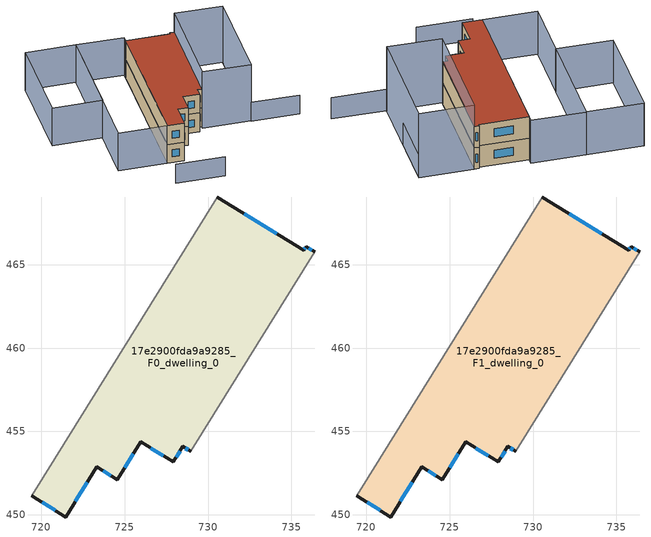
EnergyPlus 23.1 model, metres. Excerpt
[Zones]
17e2900fda9a9285_F0_dwelling_0
 floor ground (EU_floor_Construction): 735.88,466.09 736.39,465.77 728.98,453.8 728.5,454.1 727.93,453.17 725.96,454.38 724.57,452.11 723.32,452.88 721.47,449.87 719.44,451.14 730.54,469.06 735.74,465.86 z0
 wall outside (EU_wall_Construction): 719.44,451.14 721.47,449.87 723.32,452.88 724.57,452.11 725.96,454.38 727.93,453.17 728.5,454.1 728.98,453.8 / 736.39,465.77 735.88,466.09 735.74,465.86 730.54,469.06 z0:3
 wall adiabatic (EU_wall_Construction): 730.54,469.06 719.44,451.14 / 728.98,453.8 736.39,465.77 z0:3
 window (EU_Window_Construction): 722.05,450.81 722.75,451.94 / 720.07,450.74 720.84,450.26 / 734.12,466.86 732.16,468.06 / 735.83,466.02 735.78,465.93 / 736.23,465.87 736.04,465.99 / 728.65,454.01 728.83,453.89 / 728.11,453.46 728.32,453.81 / 726.58,454.01 727.32,453.55 / 725,452.82 725.53,453.68 / 723.71,452.64 724.18,452.35 z0.93:2.07
17e2900fda9a9285_F1_dwelling_0
 floor to 17e2900fda9a9285_F0_dwelling_0 (EU_floor_Construction): 735.88,466.09 736.39,465.77 728.98,453.8 728.5,454.1 727.93,453.17 725.96,454.38 724.57,452.11 723.32,452.88 721.47,449.87 719.44,451.14 730.54,469.06 735.74,465.86 z3
 wall outside (EU_wall_Construction): 719.44,451.14 721.47,449.87 723.32,452.88 724.57,452.11 725.96,454.38 727.93,453.17 728.5,454.1 728.98,453.8 / 736.39,465.77 735.88,466.09 735.74,465.86 730.54,469.06 z3:6
 wall adiabatic (EU_wall_Construction): 730.54,469.06 719.44,451.14 / 728.98,453.8 736.39,465.77 z3:6
 window (EU_Window_Construction): 722.05,450.81 722.75,451.94 / 720.07,450.74 720.84,450.26 / 734.12,466.86 732.16,468.06 / 735.83,466.02 735.78,465.93 / 736.23,465.87 736.04,465.99 / 728.65,454.01 728.83,453.89 / 728.11,453.46 728.32,453.81 / 726.58,454.01 727.32,453.55 / 725,452.82 725.53,453.68 / 723.71,452.64 724.18,452.35 z3.93:5.07
 roof outside (EU_roof_Construction): 728.98,453.8 736.39,465.77 735.88,466.09 735.74,465.86 730.54,469.06 719.44,451.14 721.47,449.87 723.32,452.88 724.57,452.11 725.96,454.38 727.93,453.17 728.5,454.1 z6
shading: 716.83,447.12 722.62,443.54 / 740.15,446.38 734.45,449.91 / 734.45,449.91 742.07,462.2 z0:3; 713.74,454.67 725.24,473.23 / 725.24,473.23 730.94,469.7 / 730.94,469.7 719.44,451.14 / 719.44,451.14 713.74,454.67 / 712.11,465.19 719.29,476.86 / 719.29,476.86 725.23,473.21 / 725.23,473.21 718.04,461.53 / 718.04,461.53 712.11,465.19 z0:6; 742.1,462.26 734.5,449.98 / 734.5,449.98 728.8,453.51 / 728.8,453.51 736.4,465.79 / 736.4,465.79 742.1,462.26 z0:9
[Building]
EU S2 Campaign: North Axis=0; Terrain=City; Solar Distribution=FullExterior
[Site:Location]
Montreal-Trudeau.Intl.AP: Latitude=45.4667; Longitude=-73.75; Time Zone=-5; Elevation=36
[SizingPeriod:WeatherFileDays]
AnnualSizingPeriod: Begin Month=1; Begin Day of Month=1; End Month=12; End Day of Month=31; Day of Week for Start Day=Monday; Use Weather File Daylight Saving Period=No; Use Weather File Rain and Snow Indicators=No
[MATERIAL]
EU_InternalMass_Material: Roughness=MediumRough; Thickness=0.1; Conductivity=1; Density=1800; Specific Heat=900; Thermal Absorptance=0.9; Solar Absorptance=0.7; Visible Absorptance=0.7
[MATERIAL:NOMASS] Roughness=MediumRough; Thermal Absorptance=0.9; Solar Absorptance=0.7; Visible Absorptance=0.7
Name | Thermal Resistance
EU_wall_NoMass; EU_floor_NoMass | 1.36485
EU_roof_NoMass | 2.55992
[WINDOWMATERIAL:SIMPLEGLAZINGSYSTEM]
EU_Window_SimpleGlazing: UFactor=3.92339; Solar Heat Gain Coefficient=0.8; Visible Transmittance=0.8
[CONSTRUCTION]
EU_wall_Construction: EU_wall_NoMass
EU_roof_Construction: EU_roof_NoMass
EU_floor_Construction: EU_floor_NoMass
EU_Window_Construction: EU_Window_SimpleGlazing
EU_InternalMass_Construction: EU_InternalMass_Material
[ZONE] Type=1; Multiplier=1; Ceiling Height=autocalculate; Floor Area=autocalculate; Part of Total Floor Area=Yes
Name | Volume
17e2900fda9a9285_F0_dwelling_0 | 354.25
17e2900fda9a9285_F1_dwelling_0 | 354.249
[INTERNALMASS] Construction=EU_InternalMass_Construction; Surface Area=118.084
Name | Zone or ZoneList
17e2900fda9a9285_F0_dwelling_0_EU_InternalMass | 17e2900fda9a9285_F0_dwelling_0
17e2900fda9a9285_F1_dwelling_0_EU_InternalMass | 17e2900fda9a9285_F1_dwelling_0
[OTHEREQUIPMENT] Fuel Type=Electricity; Design Level Calculation Method=Watts/Area; Power per Zone Floor Area=1; Fraction Latent=0; Fraction Radiant=0; Fraction Lost=0; Carbon Dioxide Generation Rate=0; EndUse Subcategory=EU_Step8_InternalGains
Name | Zone or ZoneList or Space or SpaceList | Schedule
EU_Step8_InternalGain_17e2900fda9a9285_F0_dwelling_0_f000 | 17e2900fda9a9285_F0_dwelling_0 | EU_Step8_GainSchedule_17e2900fda9a9285_F0_dwelling_0_f000
EU_Step8_InternalGain_17e2900fda9a9285_F1_dwelling_0_f000 | 17e2900fda9a9285_F1_dwelling_0 | EU_Step8_GainSchedule_17e2900fda9a9285_F1_dwelling_0_f000
[ZONEVENTILATION:DESIGNFLOWRATE] Schedule=EU_AlwaysOn; Design Flow Rate Calculation Method=AirChanges/Hour; Air Changes per Hour=0.860309; Ventilation Type=Natural; Fan Pressure Rise=0; Fan Total Efficiency=1; Constant Term Coefficient=1; Temperature Term Coefficient=0; Velocity Term Coefficient=0; Velocity Squared Term Coefficient=0; Minimum Indoor Temperature=-100; Maximum Indoor Temperature=100; Delta Temperature=-100; Minimum Outdoor Temperature=-100; Maximum Outdoor Temperature=100; Maximum Wind Speed=40
Name | Zone or ZoneList or Space or SpaceList
EU_ConstantAir_17e2900fda9a9285_F0_dwelling_0 | 17e2900fda9a9285_F0_dwelling_0
EU_ConstantAir_17e2900fda9a9285_F1_dwelling_0 | 17e2900fda9a9285_F1_dwelling_0
[HVACTEMPLATE:THERMOSTAT] Constant Heating Setpoint=20; Constant Cooling Setpoint=50
EU_HeatOnly_17e2900fda9a9285_F0_dwelling_0; EU_HeatOnly_17e2900fda9a9285_F1_dwelling_0
[HVACTEMPLATE:ZONE:IDEALLOADSAIRSYSTEM] System Availability Schedule=EU_AlwaysOn; Maximum Heating Supply Air Temperature=50; Minimum Cooling Supply Air Temperature=13; Maximum Heating Supply Air Humidity Ratio=0.0156; Minimum Cooling Supply Air Humidity Ratio=0.0077; Heating Limit=NoLimit; Cooling Limit=NoLimit; Heating Availability Schedule=EU_AlwaysOn; Cooling Availability Schedule=EU_CoolingOff; Dehumidification Control Type=ConstantSensibleHeatRatio; Cooling Sensible Heat Ratio=0.7; Dehumidification Setpoint=60; Humidification Control Type=None; Humidification Setpoint=30; Outdoor Air Method=None; Outdoor Air Flow Rate per Person=0.00944; Outdoor Air Flow Rate per Zone Floor Area=0; Outdoor Air Flow Rate per Zone=0; Demand Controlled Ventilation Type=None; Outdoor Air Economizer Type=NoEconomizer; Heat Recovery Type=None; Sensible Heat Recovery Effectiveness=0.7; Latent Heat Recovery Effectiveness=0.65
Name | Template Thermostat
17e2900fda9a9285_F0_dwelling_0 | EU_HeatOnly_17e2900fda9a9285_F0_dwelling_0
17e2900fda9a9285_F1_dwelling_0 | EU_HeatOnly_17e2900fda9a9285_F1_dwelling_0
[SIZING:ZONE] Zone Cooling Design Supply Air Temperature Input Method=SupplyAirTemperature; Zone Cooling Design Supply Air Temperature=13; Zone Heating Design Supply Air Temperature Input Method=SupplyAirTemperature; Zone Heating Design Supply Air Temperature=50; Zone Cooling Design Supply Air Humidity Ratio=0.008; Zone Heating Design Supply Air Humidity Ratio=0.008; Cooling Design Air Flow Method=DesignDay; Cooling Design Air Flow Rate=0; Cooling Minimum Air Flow per Zone Floor Area=0.000762; Cooling Minimum Air Flow=0; Cooling Minimum Air Flow Fraction=0.2; Heating Design Air Flow Method=DesignDay; Heating Design Air Flow Rate=0; Heating Maximum Air Flow per Zone Floor Area=0.002032; Heating Maximum Air Flow=0.141576; Heating Maximum Air Flow Fraction=0.3; Account for Dedicated Outdoor Air System=No; Dedicated Outdoor Air System Control Strategy=NeutralSupplyAir; Dedicated Outdoor Air Low Setpoint Temperature for Design=autosize; Dedicated Outdoor Air High Setpoint Temperature for Design=autosize; Zone Load Sizing Method=Sensible Load Only No Latent Load; Zone Latent Cooling Design Supply Air Humidity Ratio Input Method=HumidityRatioDifference; Zone Cooling Design Supply Air Humidity Ratio Difference=0.005; Zone Latent Heating Design Supply Air Humidity Ratio Input Method=HumidityRatioDifference; Zone Humidification Design Supply Air Humidity Ratio Difference=0.005
17e2900fda9a9285_F0_dwelling_0; 17e2900fda9a9285_F1_dwelling_0
[SCHEDULE:CONSTANT]
Name | Hourly Value
EU_AlwaysOn | 1
EU_CoolingOff | 0
[SCHEDULE:FILE] Column Number=1; Rows to Skip at Top=0; Number of Hours of Data=8760; Column Separator=Comma; Interpolate to Timestep=No; Minutes per Item=60; Adjust Schedule for Daylight Savings=Yes
Name | File
EU_Step8_GainSchedule_17e2900fda9a9285_F0_dwelling_0_f000 | ../../schedules/17e2900fda9a9285/17e2900fda9a9285_F0_dwelling_0_f000_gain.csv
EU_Step8_GainSchedule_17e2900fda9a9285_F1_dwelling_0_f000 | ../../schedules/17e2900fda9a9285/17e2900fda9a9285_F1_dwelling_0_f000_gain.csv
